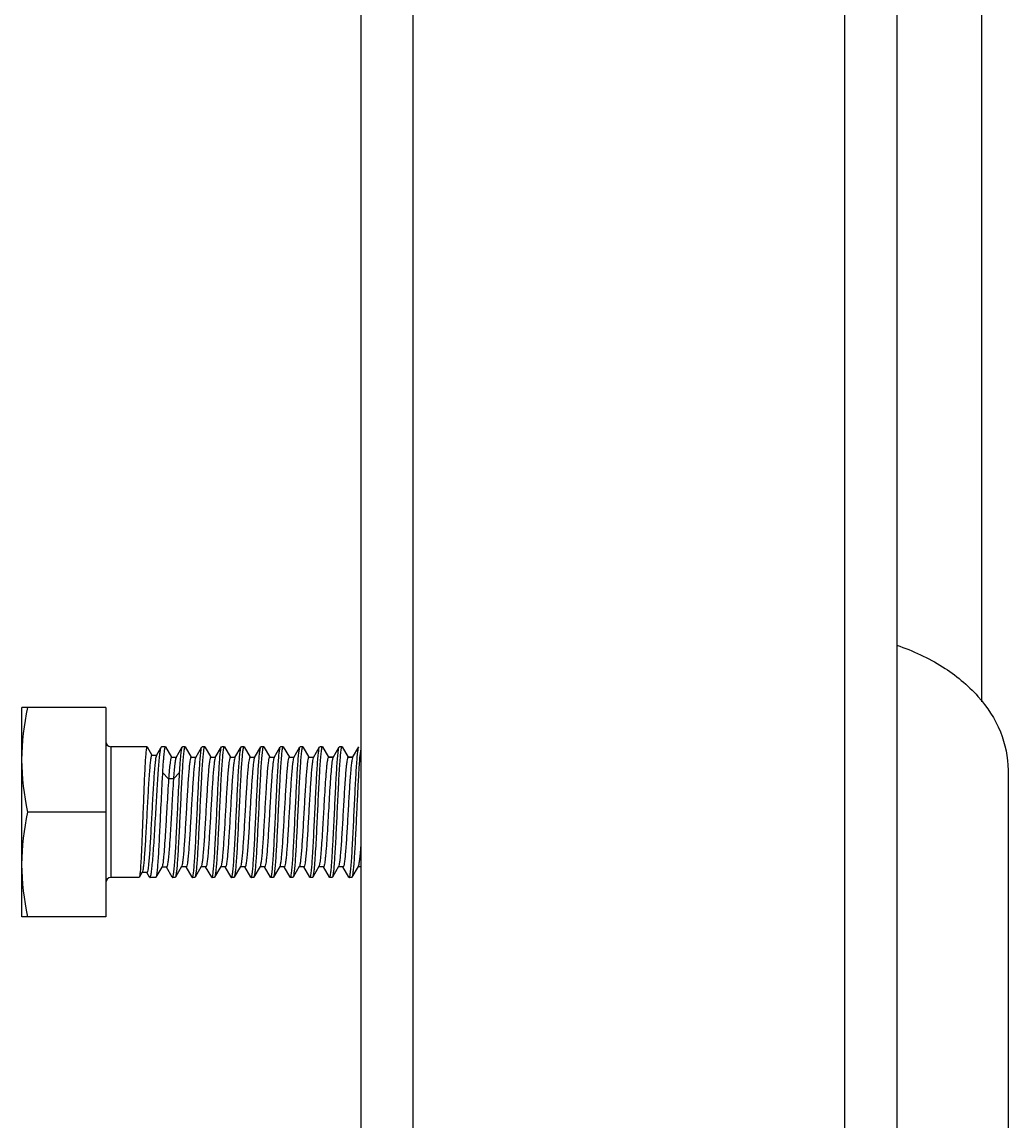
# Model space of a CAD drawing. Extents: x 1725261 to 1937680, y 860327 to 1571294.
# Drawn here: x 1854315 to 1854931, y 1236073 to 1236761 of the extents above; entities that cross this region are included whole.
import ezdxf

# ---------------------------------------------------------------- set-up
doc = ezdxf.new("R2010")
doc.units = 0
doc.header["$LTSCALE"] = 1000
doc.header["$MEASUREMENT"] = 0

msp = doc.modelspace()

# ---------------------------------------------------------------- linework, layer by layer
for p, q in [((1854914.95, 1236335.59), (1854914.95, 1238598.72)), ((1854526.51, 1238445.87), (1854526.51, 1235730.96)), ((1854559.22, 1238445.87), (1854559.22, 1235730.96)), ((1854829.08, 1238445.87), (1854829.08, 1235730.96)), ((1854861.79, 1238445.87), (1854861.79, 1235730.96)), ((1854314.71, 1236201.15), (1854314.71, 1236331.99)), ((1854367.05, 1236331.99), (1854314.71, 1236331.99)), ((1854367.05, 1236331.99), (1854367.05, 1236201.15)), ((1854370.32, 1236307.46), (1854370.32, 1236225.68)), ((1854392.89, 1236307.46), (1854370.32, 1236307.46)), ((1854393, 1236307.36), (1854392.89, 1236307.46)), ((1854393, 1236307.36), (1854396, 1236302.2)), ((1854395.91, 1236302.2), (1854398.88, 1236302.2)), ((1854398.79, 1236302.04), (1854401.82, 1236307.27)), ((1854401.82, 1236307.27), (1854402.04, 1236307.46)), ((1854404.36, 1236307.46), (1854402.04, 1236307.46)), ((1854404.52, 1236307.32), (1854404.36, 1236307.46)), ((1854404.52, 1236307.32), (1854408.3, 1236300.84)), ((1854411.08, 1236300.67), (1854414.93, 1236307.32)), ((1854416.63, 1236307.46), (1854415.09, 1236307.46)), ((1854416.79, 1236307.32), (1854416.63, 1236307.46)), ((1854416.79, 1236307.32), (1854420.56, 1236300.84)), ((1854423.34, 1236300.67), (1854427.2, 1236307.32)), ((1854427.2, 1236307.32), (1854427.36, 1236307.46)), ((1854428.9, 1236307.46), (1854427.36, 1236307.46)), ((1854429.06, 1236307.32), (1854428.9, 1236307.46)), ((1854429.06, 1236307.32), (1854432.83, 1236300.84)), ((1854435.61, 1236300.67), (1854439.46, 1236307.32)), ((1854439.46, 1236307.32), (1854439.63, 1236307.46)), ((1854441.16, 1236307.46), (1854439.63, 1236307.46)), ((1854441.32, 1236307.32), (1854441.16, 1236307.46)), ((1854441.32, 1236307.32), (1854445.1, 1236300.84)), ((1854447.88, 1236300.67), (1854451.73, 1236307.32)), ((1854451.73, 1236307.32), (1854451.89, 1236307.46)), ((1854453.43, 1236307.46), (1854451.89, 1236307.46)), ((1854453.59, 1236307.32), (1854453.43, 1236307.46)), ((1854453.59, 1236307.32), (1854457.36, 1236300.84)), ((1854460.14, 1236300.67), (1854464, 1236307.32)), ((1854465.69, 1236307.46), (1854464.16, 1236307.46)), ((1854465.85, 1236307.32), (1854465.69, 1236307.46)), ((1854465.85, 1236307.32), (1854469.63, 1236300.84)), ((1854472.41, 1236300.67), (1854476.26, 1236307.32)), ((1854476.26, 1236307.32), (1854476.42, 1236307.46)), ((1854477.96, 1236307.46), (1854476.42, 1236307.46)), ((1854478.12, 1236307.32), (1854477.96, 1236307.46)), ((1854478.12, 1236307.32), (1854481.9, 1236300.84)), ((1854484.67, 1236300.67), (1854488.53, 1236307.32)), ((1854488.53, 1236307.32), (1854488.69, 1236307.46)), ((1854490.23, 1236307.46), (1854488.69, 1236307.46)), ((1854490.39, 1236307.32), (1854490.23, 1236307.46)), ((1854490.39, 1236307.32), (1854494.16, 1236300.84)), ((1854496.94, 1236300.67), (1854500.8, 1236307.32)), ((1854500.8, 1236307.32), (1854500.96, 1236307.46)), ((1854502.49, 1236307.46), (1854500.96, 1236307.46)), ((1854502.65, 1236307.32), (1854502.49, 1236307.46)), ((1854502.65, 1236307.32), (1854506.43, 1236300.84)), ((1854509.21, 1236300.67), (1854513.06, 1236307.32)), ((1854513.06, 1236307.32), (1854513.22, 1236307.46)), ((1854514.76, 1236307.46), (1854513.22, 1236307.46)), ((1854514.92, 1236307.32), (1854514.76, 1236307.46)), ((1854514.92, 1236307.32), (1854518.69, 1236300.84)), ((1854521.47, 1236300.67), (1854525.33, 1236307.32)), ((1854408.2, 1236300.84), (1854411.17, 1236300.84)), ((1854420.47, 1236300.84), (1854423.44, 1236300.84)), ((1854423.34, 1236300.67), (1854423.27, 1236300.51)), ((1854432.73, 1236300.84), (1854435.71, 1236300.84)), ((1854435.61, 1236300.67), (1854435.53, 1236300.51)), ((1854445, 1236300.84), (1854447.97, 1236300.84)), ((1854447.88, 1236300.67), (1854447.79, 1236300.5)), ((1854457.27, 1236300.84), (1854460.24, 1236300.84)), ((1854469.53, 1236300.84), (1854472.5, 1236300.84)), ((1854472.41, 1236300.67), (1854472.32, 1236300.48)), ((1854481.8, 1236300.84), (1854484.77, 1236300.84)), ((1854484.67, 1236300.67), (1854484.58, 1236300.47)), ((1854494.07, 1236300.84), (1854497.04, 1236300.84)), ((1854496.94, 1236300.67), (1854496.84, 1236300.46)), ((1854506.33, 1236300.84), (1854509.3, 1236300.84)), ((1854509.31, 1236300.85), (1854506.42, 1236300.85)), ((1854518.6, 1236300.84), (1854521.57, 1236300.84)), ((1854521.58, 1236300.85), (1854518.69, 1236300.85)), ((1854521.47, 1236300.67), (1854521.37, 1236300.45)), ((1854406.4, 1236287.31), (1854402.57, 1236291.32)), ((1854413.3, 1236291.32), (1854409.47, 1236287.31)), ((1854931.3, 1236292.77), (1854931.3, 1235403.86)), ((1854409.47, 1236287.31), (1854406.4, 1236287.31)), ((1854450.47, 1236268.8), (1854450.36, 1236266.57)), ((1854461.09, 1236266.57), (1854461.2, 1236268.8)), ((1854367.05, 1236266.57), (1854318.4, 1236266.57)), ((1854414.53, 1236232.47), (1854410.66, 1236225.82)), ((1854426.79, 1236232.47), (1854422.92, 1236225.82)), ((1854439.06, 1236232.47), (1854435.19, 1236225.82)), ((1854451.33, 1236232.47), (1854447.46, 1236225.82)), ((1854463.59, 1236232.47), (1854459.72, 1236225.82)), ((1854475.86, 1236232.47), (1854471.99, 1236225.82)), ((1854488.12, 1236232.47), (1854484.25, 1236225.82)), ((1854500.39, 1236232.47), (1854496.52, 1236225.82)), ((1854512.66, 1236232.47), (1854508.79, 1236225.82)), ((1854524.92, 1236232.47), (1854521.05, 1236225.82)), ((1854388, 1236225.68), (1854370.32, 1236225.68)), ((1854388.09, 1236225.76), (1854388, 1236225.68)), ((1854389.93, 1236228.93), (1854388.09, 1236225.76)), ((1854392.82, 1236228.78), (1854389.84, 1236228.78)), ((1854394.4, 1236225.9), (1854392.76, 1236228.74)), ((1854394.4, 1236225.9), (1854394.66, 1236225.68)), ((1854398.36, 1236225.68), (1854394.66, 1236225.68)), ((1854398.5, 1236225.81), (1854398.36, 1236225.68)), ((1854402.25, 1236232.24), (1854398.5, 1236225.81)), ((1854405.12, 1236232.08), (1854402.15, 1236232.08)), ((1854408.64, 1236225.84), (1854405.03, 1236232.08)), ((1854408.64, 1236225.84), (1854408.83, 1236225.68)), ((1854410.5, 1236225.68), (1854408.83, 1236225.68)), ((1854410.66, 1236225.82), (1854410.5, 1236225.68)), ((1854417.4, 1236232.31), (1854414.43, 1236232.31)), ((1854421.06, 1236225.82), (1854417.31, 1236232.31)), ((1854421.06, 1236225.82), (1854421.23, 1236225.68)), ((1854422.76, 1236225.68), (1854421.23, 1236225.68)), ((1854422.92, 1236225.82), (1854422.76, 1236225.68)), ((1854429.67, 1236232.31), (1854426.7, 1236232.31)), ((1854433.33, 1236225.82), (1854429.57, 1236232.31)), ((1854433.33, 1236225.82), (1854433.49, 1236225.68)), ((1854435.03, 1236225.68), (1854433.49, 1236225.68)), ((1854435.19, 1236225.82), (1854435.03, 1236225.68)), ((1854441.93, 1236232.31), (1854438.96, 1236232.31)), ((1854445.6, 1236225.82), (1854441.84, 1236232.31)), ((1854445.6, 1236225.82), (1854445.76, 1236225.68)), ((1854447.29, 1236225.68), (1854445.76, 1236225.68)), ((1854447.46, 1236225.82), (1854447.29, 1236225.68)), ((1854454.2, 1236232.31), (1854451.23, 1236232.31)), ((1854457.86, 1236225.82), (1854454.1, 1236232.31)), ((1854457.86, 1236225.82), (1854458.02, 1236225.68)), ((1854459.56, 1236225.68), (1854458.02, 1236225.68)), ((1854459.72, 1236225.82), (1854459.56, 1236225.68)), ((1854466.47, 1236232.31), (1854463.5, 1236232.31)), ((1854470.13, 1236225.82), (1854466.37, 1236232.31)), ((1854470.13, 1236225.82), (1854470.29, 1236225.68)), ((1854471.83, 1236225.68), (1854470.29, 1236225.68)), ((1854471.99, 1236225.82), (1854471.83, 1236225.68)), ((1854478.73, 1236232.31), (1854475.76, 1236232.31)), ((1854482.4, 1236225.82), (1854478.64, 1236232.31)), ((1854482.4, 1236225.82), (1854482.56, 1236225.68)), ((1854484.09, 1236225.68), (1854482.56, 1236225.68)), ((1854484.25, 1236225.82), (1854484.09, 1236225.68)), ((1854491, 1236232.31), (1854488.03, 1236232.31)), ((1854494.66, 1236225.82), (1854490.9, 1236232.31)), ((1854494.66, 1236225.82), (1854494.82, 1236225.68)), ((1854496.36, 1236225.68), (1854494.82, 1236225.68)), ((1854496.52, 1236225.82), (1854496.36, 1236225.68)), ((1854503.27, 1236232.31), (1854500.29, 1236232.31)), ((1854506.93, 1236225.82), (1854503.17, 1236232.31)), ((1854506.93, 1236225.82), (1854507.09, 1236225.68)), ((1854508.63, 1236225.68), (1854507.09, 1236225.68)), ((1854508.79, 1236225.82), (1854508.63, 1236225.68)), ((1854515.53, 1236232.31), (1854512.56, 1236232.31)), ((1854519.2, 1236225.82), (1854515.44, 1236232.31)), ((1854519.2, 1236225.82), (1854519.36, 1236225.68)), ((1854520.89, 1236225.68), (1854519.36, 1236225.68)), ((1854521.05, 1236225.82), (1854520.89, 1236225.68)), ((1854526.51, 1236232.31), (1854524.83, 1236232.31)), ((1854367.05, 1236201.15), (1854314.71, 1236201.15))]:
    msp.add_line(p, q)
for centre, start, end in [((1854370.32, 1236310.73), 180, 270), ((1854370.32, 1236222.41), 90, 180)]:
    msp.add_arc(centre, 3.27, start, end)
for points, knots in [([(1854861.87, 1236370.91), (1854871.82, 1236367.52), (1854890.29, 1236359), (1854912.94, 1236340.55), (1854927.77, 1236317.97), (1854931.3, 1236300.93), (1854931.3, 1236292.77)], [0, 0, 0, 0, 0.283922, 0.54373, 0.779554, 1, 1, 1, 1]), ([(1854395.91, 1236302.2), (1854395.82, 1236302.2), (1854395.64, 1236301.93), (1854395.49, 1236301.43), (1854395.3, 1236300.56), (1854395.03, 1236298.81), (1854394.71, 1236295.85), (1854394.35, 1236291.5), (1854393.98, 1236286.2), (1854393.61, 1236280.14), (1854393.24, 1236273.57), (1854392.76, 1236264.46), (1854392.28, 1236255.47), (1854391.78, 1236246.94), (1854391.43, 1236241.4), (1854391.06, 1236236.73), (1854390.74, 1236233.07), (1854390.37, 1236230.61), (1854390.15, 1236229.31), (1854389.93, 1236228.93)], [0, 0, 0, 0, 0.003488, 0.010904, 0.022688, 0.038824, 0.083607, 0.143647, 0.216697, 0.300025, 0.390537, 0.484902, 0.671459, 0.756962, 0.833182, 0.897479, 0.947675, 0.982144, 1, 1, 1, 1]), ([(1854392.89, 1236307.46), (1854392.8, 1236307.46), (1854392.66, 1236307.11), (1854392.54, 1236306.58), (1854392.37, 1236305.57), (1854392.15, 1236303.55), (1854391.88, 1236300.13), (1854391.58, 1236295.12), (1854391.27, 1236289), (1854390.97, 1236282.02), (1854390.67, 1236274.45), (1854390.47, 1236269.23), (1854390.37, 1236266.57)], [0, 0, 0, 0, 0.006203, 0.021073, 0.045141, 0.078305, 0.170688, 0.294821, 0.44599, 0.618417, 0.805472, 1, 1, 1, 1]), ([(1854398.79, 1236302.04), (1854398.56, 1236301.64), (1854398.33, 1236300.27), (1854397.95, 1236297.69), (1854397.61, 1236293.88), (1854397.23, 1236289.05), (1854396.87, 1236283.36), (1854396.36, 1236274.7), (1854395.89, 1236265.65), (1854395.4, 1236256.56), (1854395.04, 1236250.08), (1854394.67, 1236244.17), (1854394.32, 1236239.03), (1854393.96, 1236234.83), (1854393.64, 1236231.75), (1854393.31, 1236229.85), (1854393.08, 1236229.03), (1854392.9, 1236228.78), (1854392.82, 1236228.78)], [0, 0, 0, 0, 0.018844, 0.055045, 0.107437, 0.174076, 0.252464, 0.339678, 0.527511, 0.621285, 0.710453, 0.791854, 0.862644, 0.920393, 0.963178, 0.989688, 0.996707, 1, 1, 1, 1]), ([(1854398.43, 1236266.57), (1854398.71, 1236271.49), (1854399.12, 1236278.65), (1854399.7, 1236287.82), (1854400.11, 1236293.77), (1854400.52, 1236298.79), (1854400.9, 1236302.74), (1854401.32, 1236305.43), (1854401.58, 1236306.85), (1854401.82, 1236307.27)], [0, 0, 0, 0, 0.361155, 0.526427, 0.673911, 0.798642, 0.896457, 0.964179, 1, 1, 1, 1]), ([(1854404.36, 1236307.46), (1854404.25, 1236307.46), (1854404.05, 1236306.98), (1854403.87, 1236306.25), (1854403.65, 1236304.87), (1854403.44, 1236303.05), (1854403.22, 1236300.73), (1854402.91, 1236296.77), (1854402.7, 1236293.58), (1854402.57, 1236291.32)], [0, 0, 0, 0, 0.021546, 0.072917, 0.155846, 0.269667, 0.412995, 0.584026, 1, 1, 1, 1]), ([(1854413.3, 1236291.32), (1854413.42, 1236293.4), (1854413.65, 1236297.11), (1854414.05, 1236301.9), (1854414.37, 1236304.98), (1854414.68, 1236306.61), (1854414.83, 1236307.14), (1854414.93, 1236307.32)], [0, 0, 0, 0, 0.387446, 0.690986, 0.897716, 0.962073, 1, 1, 1, 1]), ([(1854416.63, 1236307.46), (1854416.54, 1236307.46), (1854416.36, 1236307.13), (1854416.21, 1236306.57), (1854416.02, 1236305.57), (1854415.75, 1236303.55), (1854415.42, 1236300.13), (1854415.06, 1236295.11), (1854414.69, 1236289), (1854414.31, 1236282.02), (1854413.94, 1236274.45), (1854413.69, 1236269.23), (1854413.56, 1236266.57)], [0, 0, 0, 0, 0.006697, 0.021779, 0.045964, 0.079194, 0.171609, 0.295674, 0.446694, 0.618911, 0.805729, 1, 1, 1, 1]), ([(1854414.93, 1236307.32), (1854414.95, 1236307.36), (1854414.99, 1236307.42), (1854415.06, 1236307.46), (1854415.09, 1236307.46)], [0, 0, 0, 0, 0.600476, 1, 1, 1, 1]), ([(1854424.29, 1236266.57), (1854424.53, 1236271.53), (1854424.87, 1236278.75), (1854425.36, 1236287.98), (1854425.71, 1236293.95), (1854426.07, 1236298.97), (1854426.39, 1236302.9), (1854426.77, 1236305.53), (1854426.97, 1236306.92), (1854427.2, 1236307.32)], [0, 0, 0, 0, 0.363963, 0.530225, 0.678242, 0.802937, 0.90006, 0.966368, 1, 1, 1, 1]), ([(1854428.9, 1236307.46), (1854428.8, 1236307.46), (1854428.62, 1236307.13), (1854428.48, 1236306.57), (1854428.29, 1236305.57), (1854428.02, 1236303.55), (1854427.69, 1236300.13), (1854427.33, 1236295.12), (1854426.95, 1236289), (1854426.58, 1236282.02), (1854426.2, 1236274.45), (1854425.96, 1236269.23), (1854425.83, 1236266.57)], [0, 0, 0, 0, 0.006689, 0.021764, 0.045941, 0.079165, 0.171569, 0.295632, 0.446659, 0.618889, 0.805716, 1, 1, 1, 1]), ([(1854436.56, 1236266.57), (1854436.8, 1236271.53), (1854437.14, 1236278.75), (1854437.63, 1236287.98), (1854437.98, 1236293.95), (1854438.34, 1236298.97), (1854438.66, 1236302.9), (1854439.03, 1236305.53), (1854439.23, 1236306.92), (1854439.46, 1236307.32)], [0, 0, 0, 0, 0.363959, 0.530225, 0.678245, 0.80294, 0.900061, 0.966367, 1, 1, 1, 1]), ([(1854441.16, 1236307.46), (1854441.07, 1236307.46), (1854440.89, 1236307.13), (1854440.75, 1236306.57), (1854440.55, 1236305.57), (1854440.28, 1236303.55), (1854439.96, 1236300.13), (1854439.59, 1236295.12), (1854439.22, 1236289), (1854438.85, 1236282.02), (1854438.47, 1236274.45), (1854438.22, 1236269.23), (1854438.09, 1236266.57)], [0, 0, 0, 0, 0.00668, 0.021743, 0.045911, 0.079128, 0.171521, 0.29558, 0.446613, 0.618858, 0.805701, 1, 1, 1, 1]), ([(1854448.82, 1236266.57), (1854449.06, 1236271.53), (1854449.4, 1236278.75), (1854449.89, 1236287.98), (1854450.25, 1236293.95), (1854450.6, 1236298.97), (1854450.92, 1236302.9), (1854451.3, 1236305.53), (1854451.5, 1236306.92), (1854451.73, 1236307.32)], [0, 0, 0, 0, 0.363957, 0.530226, 0.678247, 0.80294, 0.900059, 0.966367, 1, 1, 1, 1]), ([(1854453.43, 1236307.46), (1854453.34, 1236307.46), (1854453.17, 1236307.16), (1854453.03, 1236306.64), (1854452.84, 1236305.7), (1854452.58, 1236303.82), (1854452.27, 1236300.62), (1854451.91, 1236295.91), (1854451.55, 1236290.15), (1854451.19, 1236283.54), (1854450.83, 1236276.33), (1854450.59, 1236271.35), (1854450.47, 1236268.8)], [0, 0, 0, 0, 0.006689, 0.021571, 0.045424, 0.078208, 0.169526, 0.292465, 0.442701, 0.6149, 0.802905, 1, 1, 1, 1]), ([(1854461.2, 1236268.8), (1854461.42, 1236273.52), (1854461.75, 1236280.39), (1854462.23, 1236289.15), (1854462.57, 1236294.77), (1854462.91, 1236299.49), (1854463.22, 1236303.17), (1854463.58, 1236305.64), (1854463.78, 1236306.95), (1854464, 1236307.32)], [0, 0, 0, 0, 0.367266, 0.533405, 0.680662, 0.804347, 0.900563, 0.966339, 1, 1, 1, 1]), ([(1854465.69, 1236307.46), (1854465.6, 1236307.46), (1854465.42, 1236307.13), (1854465.28, 1236306.57), (1854465.09, 1236305.57), (1854464.82, 1236303.55), (1854464.49, 1236300.13), (1854464.12, 1236295.12), (1854463.75, 1236289), (1854463.38, 1236282.02), (1854463, 1236274.45), (1854462.75, 1236269.23), (1854462.63, 1236266.57)], [0, 0, 0, 0, 0.006689, 0.021763, 0.04594, 0.079164, 0.171568, 0.295631, 0.446657, 0.618886, 0.805714, 1, 1, 1, 1]), ([(1854464, 1236307.32), (1854464.02, 1236307.36), (1854464.06, 1236307.42), (1854464.13, 1236307.46), (1854464.16, 1236307.46)], [0, 0, 0, 0, 0.600612, 1, 1, 1, 1]), ([(1854473.36, 1236266.57), (1854473.59, 1236271.53), (1854473.94, 1236278.75), (1854474.43, 1236287.98), (1854474.78, 1236293.95), (1854475.14, 1236298.97), (1854475.46, 1236302.9), (1854475.83, 1236305.53), (1854476.03, 1236306.92), (1854476.26, 1236307.32)], [0, 0, 0, 0, 0.363961, 0.530225, 0.678245, 0.802939, 0.90006, 0.966367, 1, 1, 1, 1]), ([(1854477.96, 1236307.46), (1854477.87, 1236307.46), (1854477.69, 1236307.13), (1854477.55, 1236306.58), (1854477.35, 1236305.57), (1854477.08, 1236303.55), (1854476.76, 1236300.14), (1854476.39, 1236295.12), (1854476.02, 1236289), (1854475.65, 1236282.02), (1854475.27, 1236274.45), (1854475.02, 1236269.23), (1854474.89, 1236266.57)], [0, 0, 0, 0, 0.006676, 0.021733, 0.045899, 0.079113, 0.171508, 0.295569, 0.446596, 0.61884, 0.805693, 1, 1, 1, 1]), ([(1854485.62, 1236266.57), (1854485.86, 1236271.53), (1854486.2, 1236278.75), (1854486.69, 1236287.98), (1854487.04, 1236293.95), (1854487.4, 1236298.97), (1854487.72, 1236302.9), (1854488.1, 1236305.53), (1854488.3, 1236306.92), (1854488.53, 1236307.32)], [0, 0, 0, 0, 0.363962, 0.530226, 0.678239, 0.802933, 0.900057, 0.966368, 1, 1, 1, 1]), ([(1854490.23, 1236307.46), (1854490.13, 1236307.46), (1854489.95, 1236307.13), (1854489.81, 1236306.57), (1854489.62, 1236305.57), (1854489.35, 1236303.55), (1854489.02, 1236300.13), (1854488.66, 1236295.11), (1854488.29, 1236289), (1854487.91, 1236282.02), (1854487.54, 1236274.45), (1854487.29, 1236269.23), (1854487.16, 1236266.57)], [0, 0, 0, 0, 0.006697, 0.021779, 0.045964, 0.079195, 0.171609, 0.295674, 0.446694, 0.618911, 0.805729, 1, 1, 1, 1]), ([(1854497.89, 1236266.57), (1854498.13, 1236271.53), (1854498.47, 1236278.75), (1854498.96, 1236287.98), (1854499.31, 1236293.95), (1854499.67, 1236298.97), (1854499.99, 1236302.9), (1854500.37, 1236305.53), (1854500.57, 1236306.92), (1854500.8, 1236307.32)], [0, 0, 0, 0, 0.363963, 0.530225, 0.678242, 0.802937, 0.90006, 0.966368, 1, 1, 1, 1]), ([(1854502.49, 1236307.46), (1854502.4, 1236307.46), (1854502.22, 1236307.13), (1854502.08, 1236306.57), (1854501.88, 1236305.57), (1854501.62, 1236303.55), (1854501.29, 1236300.13), (1854500.92, 1236295.12), (1854500.55, 1236289), (1854500.18, 1236282.02), (1854499.8, 1236274.45), (1854499.55, 1236269.23), (1854499.43, 1236266.57)], [0, 0, 0, 0, 0.006686, 0.021758, 0.045933, 0.079154, 0.171555, 0.295617, 0.446646, 0.618881, 0.805711, 1, 1, 1, 1]), ([(1854510.16, 1236266.57), (1854510.39, 1236271.53), (1854510.74, 1236278.75), (1854511.23, 1236287.98), (1854511.58, 1236293.95), (1854511.94, 1236298.97), (1854512.25, 1236302.9), (1854512.63, 1236305.53), (1854512.83, 1236306.92), (1854513.06, 1236307.32)], [0, 0, 0, 0, 0.363958, 0.530225, 0.678245, 0.80294, 0.90006, 0.966367, 1, 1, 1, 1]), ([(1854514.76, 1236307.46), (1854514.67, 1236307.46), (1854514.49, 1236307.13), (1854514.35, 1236306.58), (1854514.15, 1236305.57), (1854513.88, 1236303.55), (1854513.56, 1236300.14), (1854513.19, 1236295.12), (1854512.82, 1236289), (1854512.44, 1236282.02), (1854512.07, 1236274.45), (1854511.82, 1236269.23), (1854511.69, 1236266.57)], [0, 0, 0, 0, 0.006677, 0.021736, 0.045902, 0.079117, 0.171507, 0.295565, 0.446598, 0.618848, 0.805696, 1, 1, 1, 1]), ([(1854522.42, 1236266.57), (1854522.66, 1236271.53), (1854523, 1236278.75), (1854523.49, 1236287.98), (1854523.84, 1236293.95), (1854524.2, 1236298.97), (1854524.52, 1236302.9), (1854524.9, 1236305.53), (1854525.1, 1236306.92), (1854525.33, 1236307.32)], [0, 0, 0, 0, 0.363957, 0.530228, 0.678248, 0.80294, 0.900058, 0.966367, 1, 1, 1, 1]), ([(1854526.51, 1236306.05), (1854526.18, 1236304.24), (1854525.76, 1236299.35), (1854525.15, 1236290.57), (1854524.57, 1236279.24), (1854524.17, 1236270.95), (1854523.96, 1236266.57)], [0, 0, 0, 0, 0.140058, 0.370691, 0.667791, 1, 1, 1, 1]), ([(1854408.2, 1236300.84), (1854408.1, 1236300.84), (1854407.88, 1236300.46), (1854407.72, 1236299.82), (1854407.49, 1236298.67), (1854407.18, 1236296.37), (1854406.79, 1236292.53), (1854406.54, 1236289.21), (1854406.4, 1236287.31)], [0, 0, 0, 0, 0.023235, 0.075178, 0.15823, 0.271917, 0.585415, 1, 1, 1, 1]), ([(1854411.08, 1236300.67), (1854410.83, 1236300.25), (1854410.6, 1236298.8), (1854410.19, 1236296.09), (1854409.83, 1236292.08), (1854409.59, 1236289.03), (1854409.47, 1236287.31)], [0, 0, 0, 0, 0.108395, 0.316903, 0.618184, 1, 1, 1, 1]), ([(1854420.47, 1236300.84), (1854420.39, 1236300.84), (1854420.21, 1236300.6), (1854419.97, 1236299.81), (1854419.64, 1236298), (1854419.31, 1236295.07), (1854418.95, 1236291.09), (1854418.59, 1236286.23), (1854418.22, 1236280.67), (1854417.86, 1236274.59), (1854417.37, 1236266.12), (1854416.9, 1236257.72), (1854416.4, 1236249.7), (1854416.04, 1236244.45), (1854415.68, 1236240.01), (1854415.34, 1236236.5), (1854414.97, 1236234.12), (1854414.74, 1236232.85), (1854414.53, 1236232.47)], [0, 0, 0, 0, 0.003515, 0.010772, 0.037949, 0.081609, 0.140308, 0.211978, 0.294061, 0.383612, 0.477415, 0.664253, 0.750571, 0.827952, 0.893624, 0.945254, 0.981055, 1, 1, 1, 1]), ([(1854423.27, 1236300.51), (1854423.07, 1236300.05), (1854422.83, 1236298.67), (1854422.47, 1236296.09), (1854422.13, 1236292.46), (1854421.62, 1236285.97), (1854421.03, 1236276.45), (1854420.46, 1236266.35), (1854419.98, 1236257.99), (1854419.62, 1236252.02), (1854419.26, 1236246.57), (1854418.9, 1236241.82), (1854418.55, 1236237.93), (1854418.22, 1236235.07), (1854417.9, 1236233.31), (1854417.66, 1236232.54), (1854417.48, 1236232.31), (1854417.4, 1236232.31)], [0, 0, 0, 0, 0.022098, 0.060554, 0.114206, 0.18123, 0.34569, 0.53115, 0.623722, 0.711849, 0.792446, 0.862698, 0.92016, 0.962863, 0.989437, 0.99654, 1, 1, 1, 1]), ([(1854432.73, 1236300.84), (1854432.65, 1236300.84), (1854432.47, 1236300.6), (1854432.23, 1236299.81), (1854431.91, 1236298), (1854431.57, 1236295.07), (1854431.21, 1236291.09), (1854430.85, 1236286.23), (1854430.49, 1236280.67), (1854430.13, 1236274.59), (1854429.64, 1236266.12), (1854429.17, 1236257.72), (1854428.67, 1236249.7), (1854428.31, 1236244.45), (1854427.94, 1236240.01), (1854427.61, 1236236.5), (1854427.24, 1236234.12), (1854427.01, 1236232.85), (1854426.79, 1236232.47)], [0, 0, 0, 0, 0.003515, 0.010772, 0.037949, 0.081609, 0.140308, 0.211978, 0.294061, 0.383612, 0.477415, 0.664253, 0.750571, 0.827952, 0.893624, 0.945254, 0.981055, 1, 1, 1, 1]), ([(1854435.53, 1236300.51), (1854435.34, 1236300.04), (1854435.09, 1236298.65), (1854434.73, 1236296.07), (1854434.39, 1236292.43), (1854433.88, 1236285.93), (1854433.29, 1236276.41), (1854432.72, 1236266.32), (1854432.24, 1236257.96), (1854431.88, 1236252), (1854431.52, 1236246.55), (1854431.17, 1236241.81), (1854430.81, 1236237.92), (1854430.48, 1236235.07), (1854430.16, 1236233.31), (1854429.92, 1236232.54), (1854429.75, 1236232.31), (1854429.67, 1236232.31)], [0, 0, 0, 0, 0.022237, 0.060809, 0.11455, 0.181633, 0.346125, 0.531524, 0.624042, 0.712107, 0.792639, 0.862829, 0.920237, 0.962898, 0.989446, 0.996542, 1, 1, 1, 1]), ([(1854445, 1236300.84), (1854444.92, 1236300.84), (1854444.74, 1236300.6), (1854444.5, 1236299.81), (1854444.17, 1236298), (1854443.84, 1236295.07), (1854443.48, 1236291.09), (1854443.12, 1236286.23), (1854442.76, 1236280.67), (1854442.39, 1236274.59), (1854441.91, 1236266.12), (1854441.43, 1236257.72), (1854440.93, 1236249.7), (1854440.58, 1236244.45), (1854440.21, 1236240.01), (1854439.88, 1236236.5), (1854439.5, 1236234.12), (1854439.28, 1236232.85), (1854439.06, 1236232.47)], [0, 0, 0, 0, 0.003515, 0.010772, 0.037949, 0.081609, 0.140308, 0.211978, 0.294061, 0.383612, 0.477416, 0.664253, 0.750571, 0.827952, 0.893624, 0.945254, 0.981055, 1, 1, 1, 1]), ([(1854447.79, 1236300.5), (1854447.6, 1236300.02), (1854447.35, 1236298.64), (1854447, 1236296.04), (1854446.66, 1236292.4), (1854446.15, 1236285.9), (1854445.56, 1236276.38), (1854444.99, 1236266.29), (1854444.51, 1236257.94), (1854444.15, 1236251.98), (1854443.79, 1236246.54), (1854443.44, 1236241.8), (1854443.08, 1236237.92), (1854442.75, 1236235.07), (1854442.43, 1236233.31), (1854442.19, 1236232.54), (1854442.01, 1236232.31), (1854441.93, 1236232.31)], [0, 0, 0, 0, 0.022376, 0.061065, 0.114893, 0.182035, 0.346559, 0.531898, 0.624361, 0.712364, 0.792832, 0.86296, 0.920314, 0.962934, 0.989455, 0.996544, 1, 1, 1, 1]), ([(1854457.27, 1236300.84), (1854457.19, 1236300.84), (1854457.01, 1236300.6), (1854456.77, 1236299.81), (1854456.44, 1236298.02), (1854456.11, 1236295.11), (1854455.75, 1236291.15), (1854455.39, 1236286.33), (1854454.89, 1236278.66), (1854454.54, 1236272.61), (1854454.31, 1236268.44)], [0, 0, 0, 0, 0.007368, 0.022553, 0.07941, 0.170757, 0.293599, 0.443643, 0.615565, 1, 1, 1, 1]), ([(1854460.14, 1236300.67), (1854459.94, 1236300.33), (1854459.72, 1236299.2), (1854459.38, 1236297.08), (1854459.07, 1236293.97), (1854458.73, 1236290.02), (1854458.39, 1236285.33), (1854457.92, 1236278.05), (1854457.6, 1236272.36), (1854457.37, 1236268.44)], [0, 0, 0, 0, 0.036414, 0.10397, 0.201071, 0.324823, 0.471425, 0.636308, 1, 1, 1, 1]), ([(1854469.53, 1236300.84), (1854469.45, 1236300.84), (1854469.27, 1236300.6), (1854469.03, 1236299.81), (1854468.71, 1236298), (1854468.37, 1236295.07), (1854468.01, 1236291.09), (1854467.65, 1236286.23), (1854467.29, 1236280.67), (1854466.93, 1236274.59), (1854466.44, 1236266.12), (1854465.97, 1236257.72), (1854465.47, 1236249.7), (1854465.11, 1236244.45), (1854464.74, 1236240.01), (1854464.41, 1236236.5), (1854464.04, 1236234.12), (1854463.81, 1236232.85), (1854463.59, 1236232.47)], [0, 0, 0, 0, 0.003516, 0.010772, 0.037949, 0.081609, 0.140308, 0.211978, 0.294061, 0.383612, 0.477416, 0.664254, 0.750571, 0.827952, 0.893624, 0.945254, 0.981055, 1, 1, 1, 1]), ([(1854472.32, 1236300.48), (1854472.13, 1236300), (1854471.88, 1236298.6), (1854471.53, 1236295.99), (1854471.18, 1236292.34), (1854470.67, 1236285.83), (1854470.09, 1236276.31), (1854469.52, 1236266.23), (1854469.04, 1236257.89), (1854468.68, 1236251.94), (1854468.32, 1236246.51), (1854467.97, 1236241.78), (1854467.61, 1236237.9), (1854467.28, 1236235.06), (1854466.96, 1236233.31), (1854466.72, 1236232.54), (1854466.55, 1236232.31), (1854466.47, 1236232.31)], [0, 0, 0, 0, 0.022654, 0.061574, 0.115578, 0.182837, 0.347426, 0.532643, 0.624999, 0.712877, 0.793216, 0.863221, 0.920468, 0.963004, 0.989473, 0.996549, 1, 1, 1, 1]), ([(1854481.8, 1236300.84), (1854481.72, 1236300.84), (1854481.54, 1236300.6), (1854481.3, 1236299.81), (1854480.97, 1236298), (1854480.64, 1236295.07), (1854480.28, 1236291.09), (1854479.92, 1236286.23), (1854479.56, 1236280.67), (1854479.19, 1236274.59), (1854478.71, 1236266.12), (1854478.23, 1236257.72), (1854477.73, 1236249.7), (1854477.37, 1236244.45), (1854477.01, 1236240.01), (1854476.67, 1236236.5), (1854476.3, 1236234.12), (1854476.08, 1236232.85), (1854475.86, 1236232.47)], [0, 0, 0, 0, 0.003516, 0.010771, 0.037949, 0.081609, 0.140308, 0.211978, 0.294061, 0.383613, 0.477416, 0.664254, 0.750571, 0.827952, 0.893624, 0.945254, 0.981055, 1, 1, 1, 1]), ([(1854484.58, 1236300.47), (1854484.39, 1236299.99), (1854484.14, 1236298.58), (1854483.79, 1236295.97), (1854483.45, 1236292.31), (1854482.94, 1236285.8), (1854482.35, 1236276.28), (1854481.78, 1236266.19), (1854481.3, 1236257.86), (1854480.94, 1236251.92), (1854480.58, 1236246.49), (1854480.23, 1236241.77), (1854479.88, 1236237.9), (1854479.55, 1236235.06), (1854479.23, 1236233.31), (1854478.99, 1236232.54), (1854478.81, 1236232.31), (1854478.73, 1236232.31)], [0, 0, 0, 0, 0.022792, 0.061828, 0.11592, 0.183237, 0.347858, 0.533014, 0.625317, 0.713133, 0.793408, 0.863351, 0.920544, 0.963039, 0.989482, 0.996551, 1, 1, 1, 1]), ([(1854494.07, 1236300.84), (1854493.99, 1236300.84), (1854493.81, 1236300.6), (1854493.56, 1236299.81), (1854493.24, 1236298), (1854492.9, 1236295.07), (1854492.54, 1236291.09), (1854492.18, 1236286.23), (1854491.82, 1236280.67), (1854491.46, 1236274.59), (1854490.97, 1236266.12), (1854490.5, 1236257.72), (1854490, 1236249.7), (1854489.64, 1236244.45), (1854489.28, 1236240.01), (1854488.94, 1236236.5), (1854488.57, 1236234.12), (1854488.34, 1236232.85), (1854488.12, 1236232.47)], [0, 0, 0, 0, 0.003516, 0.010771, 0.037949, 0.081609, 0.140308, 0.211978, 0.294061, 0.383613, 0.477416, 0.664254, 0.750571, 0.827952, 0.893624, 0.945254, 0.981055, 1, 1, 1, 1]), ([(1854496.84, 1236300.46), (1854496.66, 1236299.98), (1854496.41, 1236298.57), (1854496.05, 1236295.94), (1854495.71, 1236292.28), (1854495.2, 1236285.76), (1854494.61, 1236276.25), (1854494.04, 1236266.16), (1854493.57, 1236257.84), (1854493.21, 1236251.9), (1854492.85, 1236246.48), (1854492.5, 1236241.76), (1854492.14, 1236237.89), (1854491.81, 1236235.06), (1854491.49, 1236233.3), (1854491.25, 1236232.54), (1854491.08, 1236232.31), (1854491, 1236232.31)], [0, 0, 0, 0, 0.022931, 0.062083, 0.116262, 0.183637, 0.34829, 0.533386, 0.625634, 0.713389, 0.793599, 0.863481, 0.920621, 0.963074, 0.989491, 0.996553, 1, 1, 1, 1]), ([(1854506.33, 1236300.84), (1854506.2, 1236300.84), (1854505.97, 1236300.32), (1854505.77, 1236299.5), (1854505.52, 1236297.99), (1854505.28, 1236296.01), (1854505.02, 1236293.48), (1854504.66, 1236289.24), (1854504.23, 1236283.05), (1854503.74, 1236274.88), (1854503.24, 1236266.12), (1854502.74, 1236257.4), (1854502.39, 1236251.67), (1854502.21, 1236248.91)], [0, 0, 0, 0, 0.007549, 0.025288, 0.053782, 0.092698, 0.14142, 0.199125, 0.337396, 0.498012, 0.669894, 0.841157, 1, 1, 1, 1]), ([(1854509.21, 1236300.67), (1854509.08, 1236300.46), (1854508.91, 1236299.81), (1854508.54, 1236297.87), (1854508.15, 1236294.23), (1854507.68, 1236288.63), (1854507.21, 1236281.63), (1854506.74, 1236273.69), (1854506.11, 1236262.67), (1854505.64, 1236254.36), (1854505.28, 1236248.91)], [0, 0, 0, 0, 0.014139, 0.038106, 0.114569, 0.22512, 0.362916, 0.519336, 0.684562, 1, 1, 1, 1]), ([(1854518.6, 1236300.84), (1854518.52, 1236300.84), (1854518.34, 1236300.6), (1854518.1, 1236299.81), (1854517.77, 1236298), (1854517.44, 1236295.07), (1854517.08, 1236291.09), (1854516.72, 1236286.23), (1854516.35, 1236280.67), (1854515.99, 1236274.59), (1854515.5, 1236266.12), (1854515.03, 1236257.72), (1854514.53, 1236249.7), (1854514.17, 1236244.45), (1854513.81, 1236240.01), (1854513.47, 1236236.5), (1854513.1, 1236234.12), (1854512.88, 1236232.85), (1854512.66, 1236232.47)], [0, 0, 0, 0, 0.003516, 0.010771, 0.037949, 0.081609, 0.140308, 0.211978, 0.294061, 0.383613, 0.477416, 0.664254, 0.750571, 0.827952, 0.893624, 0.945254, 0.981055, 1, 1, 1, 1]), ([(1854521.37, 1236300.45), (1854521.18, 1236299.95), (1854520.93, 1236298.53), (1854520.58, 1236295.89), (1854520.24, 1236292.22), (1854519.73, 1236285.69), (1854519.14, 1236276.18), (1854518.57, 1236266.1), (1854518.1, 1236257.79), (1854517.74, 1236251.86), (1854517.38, 1236246.45), (1854517.03, 1236241.74), (1854516.67, 1236237.88), (1854516.35, 1236235.05), (1854516.03, 1236233.3), (1854515.79, 1236232.54), (1854515.61, 1236232.31), (1854515.53, 1236232.31)], [0, 0, 0, 0, 0.023208, 0.06259, 0.116944, 0.184435, 0.349152, 0.534126, 0.626268, 0.713899, 0.79398, 0.86374, 0.920773, 0.963144, 0.989509, 0.996558, 1, 1, 1, 1]), ([(1854402.57, 1236291.32), (1854402.45, 1236289.46), (1854401.99, 1236281.21), (1854401.61, 1236272.96), (1854401.31, 1236266.57)], [0, 0, 0, 0, 0.22604, 1, 1, 1, 1]), ([(1854412.01, 1236266.57), (1854412.12, 1236268.78), (1854412.52, 1236277.03), (1854412.93, 1236285.28), (1854413.3, 1236291.32)], [0, 0, 0, 0, 0.2673, 1, 1, 1, 1]), ([(1854406.4, 1236287.31), (1854406.01, 1236281.74), (1854405.51, 1236273.12), (1854404.85, 1236261.58), (1854404.35, 1236253.02), (1854403.85, 1236245.42), (1854403.42, 1236239.92), (1854403.05, 1236236.39), (1854402.81, 1236234.5), (1854402.56, 1236233.17), (1854402.38, 1236232.47), (1854402.25, 1236232.24)], [0, 0, 0, 0, 0.303539, 0.468638, 0.62733, 0.768529, 0.882427, 0.926602, 0.961222, 0.985757, 1, 1, 1, 1]), ([(1854409.47, 1236287.31), (1854409.27, 1236284.55), (1854408.9, 1236278.68), (1854408.38, 1236269.65), (1854407.85, 1236260.37), (1854407.33, 1236251.57), (1854406.88, 1236244.83), (1854406.5, 1236240.19), (1854406.23, 1236237.41), (1854405.98, 1236235.23), (1854405.71, 1236233.55), (1854405.5, 1236232.66), (1854405.27, 1236232.08), (1854405.12, 1236232.08)], [0, 0, 0, 0, 0.15003, 0.317321, 0.489066, 0.652114, 0.794019, 0.853588, 0.904016, 0.944371, 0.97394, 0.992316, 1, 1, 1, 1]), ([(1854454.31, 1236268.44), (1854454.06, 1236264.14), (1854453.71, 1236257.86), (1854453.21, 1236249.8), (1854452.85, 1236244.53), (1854452.48, 1236240.06), (1854452.15, 1236236.53), (1854451.77, 1236234.13), (1854451.54, 1236232.85), (1854451.33, 1236232.47)], [0, 0, 0, 0, 0.357179, 0.522363, 0.670515, 0.796289, 0.895183, 0.963748, 1, 1, 1, 1]), ([(1854457.37, 1236268.44), (1854457.24, 1236266.12), (1854456.98, 1236261.56), (1854456.59, 1236254.92), (1854456.21, 1236248.76), (1854455.82, 1236243.33), (1854455.45, 1236238.86), (1854455.11, 1236235.81), (1854454.83, 1236234), (1854454.63, 1236233.1), (1854454.48, 1236232.59), (1854454.29, 1236232.31), (1854454.2, 1236232.31)], [0, 0, 0, 0, 0.191103, 0.376469, 0.548513, 0.700189, 0.825314, 0.918839, 0.952565, 0.977198, 0.992701, 1, 1, 1, 1]), ([(1854390.37, 1236266.57), (1854390.18, 1236261.55), (1854389.9, 1236254.24), (1854389.51, 1236244.9), (1854389.24, 1236238.89), (1854388.95, 1236233.87), (1854388.73, 1236229.97), (1854388.4, 1236227.45), (1854388.3, 1236226.11), (1854388.09, 1236225.76)], [0, 0, 0, 0, 0.36864, 0.53657, 0.68548, 0.810114, 0.906077, 0.97003, 1, 1, 1, 1]), ([(1854394.66, 1236225.68), (1854394.76, 1236225.69), (1854395, 1236225.99), (1854395.31, 1236226.99), (1854395.73, 1236229.29), (1854396.15, 1236233), (1854396.61, 1236238.03), (1854397.06, 1236244.15), (1854397.52, 1236251.13), (1854397.98, 1236258.7), (1854398.28, 1236263.91), (1854398.43, 1236266.57)], [0, 0, 0, 0, 0.007547, 0.022985, 0.080637, 0.173055, 0.296975, 0.447746, 0.61965, 0.806111, 1, 1, 1, 1]), ([(1854401.31, 1236266.57), (1854401.07, 1236261.6), (1854400.74, 1236254.36), (1854400.26, 1236245.1), (1854399.92, 1236239.12), (1854399.57, 1236234.1), (1854399.27, 1236230.17), (1854398.91, 1236227.57), (1854398.73, 1236226.19), (1854398.5, 1236225.81)], [0, 0, 0, 0, 0.365079, 0.53175, 0.679987, 0.804667, 0.901508, 0.967249, 1, 1, 1, 1]), ([(1854408.83, 1236225.68), (1854408.92, 1236225.68), (1854409.11, 1236226.01), (1854409.26, 1236226.57), (1854409.47, 1236227.57), (1854409.75, 1236229.59), (1854410.09, 1236233.01), (1854410.47, 1236238.02), (1854410.86, 1236244.14), (1854411.25, 1236251.12), (1854411.63, 1236258.7), (1854411.89, 1236263.91), (1854412.01, 1236266.57)], [0, 0, 0, 0, 0.006868, 0.022, 0.046199, 0.079427, 0.17181, 0.295831, 0.44681, 0.618994, 0.805771, 1, 1, 1, 1]), ([(1854413.56, 1236266.57), (1854413.33, 1236261.62), (1854412.98, 1236254.4), (1854412.49, 1236245.16), (1854412.14, 1236239.19), (1854411.78, 1236234.17), (1854411.46, 1236230.24), (1854411.09, 1236227.61), (1854410.89, 1236226.22), (1854410.66, 1236225.82)], [0, 0, 0, 0, 0.364025, 0.530311, 0.678341, 0.803035, 0.90014, 0.966414, 1, 1, 1, 1]), ([(1854421.23, 1236225.68), (1854421.32, 1236225.69), (1854421.5, 1236226.02), (1854421.64, 1236226.57), (1854421.83, 1236227.58), (1854422.1, 1236229.59), (1854422.43, 1236233.01), (1854422.8, 1236238.03), (1854423.17, 1236244.15), (1854423.54, 1236251.13), (1854423.92, 1236258.7), (1854424.17, 1236263.91), (1854424.29, 1236266.57)], [0, 0, 0, 0, 0.006693, 0.021771, 0.045952, 0.079179, 0.171588, 0.295652, 0.446676, 0.6189, 0.805722, 1, 1, 1, 1]), ([(1854425.83, 1236266.57), (1854425.59, 1236261.62), (1854425.25, 1236254.4), (1854424.76, 1236245.16), (1854424.41, 1236239.19), (1854424.05, 1236234.17), (1854423.73, 1236230.24), (1854423.35, 1236227.61), (1854423.15, 1236226.22), (1854422.92, 1236225.82)], [0, 0, 0, 0, 0.364027, 0.530312, 0.678339, 0.803032, 0.900139, 0.966415, 1, 1, 1, 1]), ([(1854433.49, 1236225.68), (1854433.58, 1236225.69), (1854433.76, 1236226.02), (1854433.91, 1236226.57), (1854434.1, 1236227.58), (1854434.37, 1236229.59), (1854434.7, 1236233.01), (1854435.06, 1236238.03), (1854435.43, 1236244.15), (1854435.81, 1236251.13), (1854436.18, 1236258.7), (1854436.43, 1236263.91), (1854436.56, 1236266.57)], [0, 0, 0, 0, 0.006696, 0.021778, 0.045963, 0.079194, 0.171608, 0.295673, 0.446692, 0.618909, 0.805729, 1, 1, 1, 1]), ([(1854438.09, 1236266.57), (1854437.86, 1236261.62), (1854437.52, 1236254.4), (1854437.02, 1236245.16), (1854436.67, 1236239.19), (1854436.31, 1236234.17), (1854436, 1236230.24), (1854435.62, 1236227.61), (1854435.42, 1236226.22), (1854435.19, 1236225.82)], [0, 0, 0, 0, 0.364034, 0.530325, 0.678352, 0.803041, 0.900142, 0.966414, 1, 1, 1, 1]), ([(1854445.76, 1236225.68), (1854445.85, 1236225.68), (1854446.03, 1236226.02), (1854446.17, 1236226.57), (1854446.37, 1236227.57), (1854446.64, 1236229.59), (1854446.96, 1236233.01), (1854447.33, 1236238.03), (1854447.7, 1236244.15), (1854448.07, 1236251.12), (1854448.45, 1236258.7), (1854448.7, 1236263.91), (1854448.82, 1236266.57)], [0, 0, 0, 0, 0.006683, 0.021751, 0.045922, 0.07914, 0.171535, 0.295594, 0.446618, 0.618857, 0.805703, 1, 1, 1, 1]), ([(1854450.36, 1236266.57), (1854450.12, 1236261.62), (1854449.78, 1236254.4), (1854449.29, 1236245.16), (1854448.94, 1236239.19), (1854448.58, 1236234.17), (1854448.26, 1236230.24), (1854447.88, 1236227.61), (1854447.69, 1236226.22), (1854447.46, 1236225.82)], [0, 0, 0, 0, 0.364016, 0.530299, 0.678328, 0.803022, 0.900132, 0.966412, 1, 1, 1, 1]), ([(1854458.02, 1236225.68), (1854458.12, 1236225.68), (1854458.3, 1236226.01), (1854458.44, 1236226.57), (1854458.63, 1236227.57), (1854458.9, 1236229.59), (1854459.23, 1236233.01), (1854459.59, 1236238.02), (1854459.97, 1236244.14), (1854460.34, 1236251.12), (1854460.72, 1236258.7), (1854460.96, 1236263.91), (1854461.09, 1236266.57)], [0, 0, 0, 0, 0.006671, 0.021725, 0.045886, 0.079098, 0.171491, 0.295553, 0.446588, 0.618835, 0.805687, 1, 1, 1, 1]), ([(1854462.63, 1236266.57), (1854462.39, 1236261.62), (1854462.05, 1236254.4), (1854461.56, 1236245.16), (1854461.21, 1236239.19), (1854460.85, 1236234.17), (1854460.53, 1236230.24), (1854460.15, 1236227.61), (1854459.95, 1236226.22), (1854459.72, 1236225.82)], [0, 0, 0, 0, 0.364022, 0.530315, 0.678347, 0.803036, 0.900137, 0.966413, 1, 1, 1, 1]), ([(1854470.29, 1236225.68), (1854470.38, 1236225.68), (1854470.56, 1236226.01), (1854470.7, 1236226.57), (1854470.9, 1236227.57), (1854471.17, 1236229.59), (1854471.49, 1236233.01), (1854471.86, 1236238.02), (1854472.23, 1236244.14), (1854472.61, 1236251.12), (1854472.98, 1236258.7), (1854473.23, 1236263.91), (1854473.36, 1236266.57)], [0, 0, 0, 0, 0.006673, 0.021728, 0.04589, 0.079102, 0.171488, 0.295544, 0.446579, 0.618833, 0.80569, 1, 1, 1, 1]), ([(1854474.89, 1236266.57), (1854474.66, 1236261.62), (1854474.31, 1236254.4), (1854473.82, 1236245.16), (1854473.47, 1236239.19), (1854473.11, 1236234.17), (1854472.8, 1236230.24), (1854472.42, 1236227.61), (1854472.22, 1236226.22), (1854471.99, 1236225.82)], [0, 0, 0, 0, 0.364021, 0.530312, 0.678344, 0.803036, 0.900139, 0.966413, 1, 1, 1, 1]), ([(1854482.56, 1236225.68), (1854482.65, 1236225.68), (1854482.83, 1236226.02), (1854482.97, 1236226.57), (1854483.17, 1236227.57), (1854483.43, 1236229.59), (1854483.76, 1236233.01), (1854484.13, 1236238.03), (1854484.5, 1236244.15), (1854484.87, 1236251.12), (1854485.25, 1236258.7), (1854485.5, 1236263.91), (1854485.62, 1236266.57)], [0, 0, 0, 0, 0.006683, 0.021749, 0.045921, 0.079139, 0.171536, 0.295597, 0.446627, 0.618868, 0.805705, 1, 1, 1, 1]), ([(1854487.16, 1236266.57), (1854486.92, 1236261.62), (1854486.58, 1236254.4), (1854486.09, 1236245.16), (1854485.74, 1236239.19), (1854485.38, 1236234.17), (1854485.06, 1236230.24), (1854484.68, 1236227.61), (1854484.48, 1236226.22), (1854484.25, 1236225.82)], [0, 0, 0, 0, 0.364024, 0.530311, 0.678341, 0.803035, 0.90014, 0.966414, 1, 1, 1, 1]), ([(1854494.82, 1236225.68), (1854494.92, 1236225.69), (1854495.1, 1236226.02), (1854495.24, 1236226.57), (1854495.43, 1236227.58), (1854495.7, 1236229.59), (1854496.03, 1236233.01), (1854496.39, 1236238.03), (1854496.76, 1236244.15), (1854497.14, 1236251.13), (1854497.51, 1236258.7), (1854497.76, 1236263.91), (1854497.89, 1236266.57)], [0, 0, 0, 0, 0.006692, 0.02177, 0.045951, 0.079177, 0.171585, 0.295649, 0.446674, 0.618898, 0.805721, 1, 1, 1, 1]), ([(1854499.43, 1236266.57), (1854499.34, 1236264.73), (1854499, 1236257.71), (1854498.66, 1236250.68), (1854498.37, 1236245.5)], [0, 0, 0, 0, 0.261816, 1, 1, 1, 1]), ([(1854511.69, 1236266.57), (1854511.46, 1236261.62), (1854511.11, 1236254.4), (1854510.62, 1236245.16), (1854510.27, 1236239.19), (1854509.91, 1236234.17), (1854509.59, 1236230.24), (1854509.22, 1236227.61), (1854509.02, 1236226.22), (1854508.79, 1236225.82)], [0, 0, 0, 0, 0.364034, 0.530327, 0.678354, 0.803043, 0.900143, 0.966415, 1, 1, 1, 1]), ([(1854509.1, 1236245.5), (1854509.19, 1236247.14), (1854509.57, 1236254.16), (1854509.9, 1236261.19), (1854510.16, 1236266.57)], [0, 0, 0, 0, 0.233581, 1, 1, 1, 1]), ([(1854519.36, 1236225.68), (1854519.45, 1236225.68), (1854519.63, 1236226.02), (1854519.77, 1236226.57), (1854519.96, 1236227.57), (1854520.23, 1236229.59), (1854520.56, 1236233.01), (1854520.93, 1236238.03), (1854521.3, 1236244.15), (1854521.67, 1236251.12), (1854522.05, 1236258.7), (1854522.3, 1236263.91), (1854522.42, 1236266.57)], [0, 0, 0, 0, 0.006682, 0.021748, 0.045918, 0.079135, 0.171528, 0.295585, 0.446611, 0.618853, 0.805701, 1, 1, 1, 1]), ([(1854523.96, 1236266.57), (1854523.72, 1236261.62), (1854523.38, 1236254.4), (1854522.89, 1236245.16), (1854522.54, 1236239.19), (1854522.18, 1236234.17), (1854521.86, 1236230.24), (1854521.48, 1236227.61), (1854521.28, 1236226.22), (1854521.05, 1236225.82)], [0, 0, 0, 0, 0.364017, 0.530302, 0.678331, 0.803024, 0.900132, 0.966412, 1, 1, 1, 1]), ([(1854502.21, 1236248.91), (1854502.07, 1236246.81), (1854501.81, 1236243.04), (1854501.37, 1236238.13), (1854501.01, 1236234.94), (1854500.67, 1236233.24), (1854500.5, 1236232.66), (1854500.39, 1236232.47)], [0, 0, 0, 0, 0.381097, 0.684377, 0.893928, 0.960143, 1, 1, 1, 1]), ([(1854505.28, 1236248.91), (1854505.12, 1236246.62), (1854504.89, 1236243.36), (1854504.54, 1236239.31), (1854504.3, 1236236.9), (1854504.06, 1236235.01), (1854503.81, 1236233.57), (1854503.62, 1236232.8), (1854503.39, 1236232.31), (1854503.27, 1236232.31)], [0, 0, 0, 0, 0.410879, 0.581806, 0.725913, 0.840918, 0.925076, 0.977487, 1, 1, 1, 1]), ([(1854498.37, 1236245.5), (1854498.23, 1236242.95), (1854497.96, 1236238.4), (1854497.57, 1236233.07), (1854497.24, 1236229.7), (1854497.02, 1236227.92), (1854496.8, 1236226.69), (1854496.64, 1236226.03), (1854496.52, 1236225.82)], [0, 0, 0, 0, 0.386254, 0.691736, 0.808776, 0.899775, 0.963628, 1, 1, 1, 1]), ([(1854507.09, 1236225.68), (1854507.23, 1236225.69), (1854507.44, 1236226.3), (1854507.64, 1236227.19), (1854507.88, 1236228.92), (1854508.12, 1236231.17), (1854508.37, 1236234.04), (1854508.72, 1236238.87), (1854508.95, 1236242.76), (1854509.1, 1236245.5)], [0, 0, 0, 0, 0.021095, 0.073096, 0.157182, 0.272316, 0.416719, 0.588047, 1, 1, 1, 1]), ([(1854526.51, 1236245.6), (1854526.39, 1236243.92), (1854526.15, 1236240.91), (1854525.8, 1236236.98), (1854525.4, 1236234.31), (1854525.16, 1236232.89), (1854524.92, 1236232.47)], [0, 0, 0, 0, 0.381924, 0.683092, 0.891493, 1, 1, 1, 1])]:
    msp.add_open_spline(points, degree=3, knots=knots)
for points in [[(1854314.71, 1236299.28), (1854314.71, 1236310.25), (1854316.14, 1236321.25), (1854318.4, 1236331.99)], [(1854318.4, 1236266.57), (1854316.14, 1236277.31), (1854314.71, 1236288.31), (1854314.71, 1236299.28)], [(1854314.71, 1236233.86), (1854314.71, 1236244.83), (1854316.14, 1236255.83), (1854318.4, 1236266.57)], [(1854318.4, 1236201.15), (1854316.14, 1236211.89), (1854314.71, 1236222.89), (1854314.71, 1236233.86)]]:
    msp.add_open_spline(points, degree=3)

doc.saveas('drawing.dxf')
